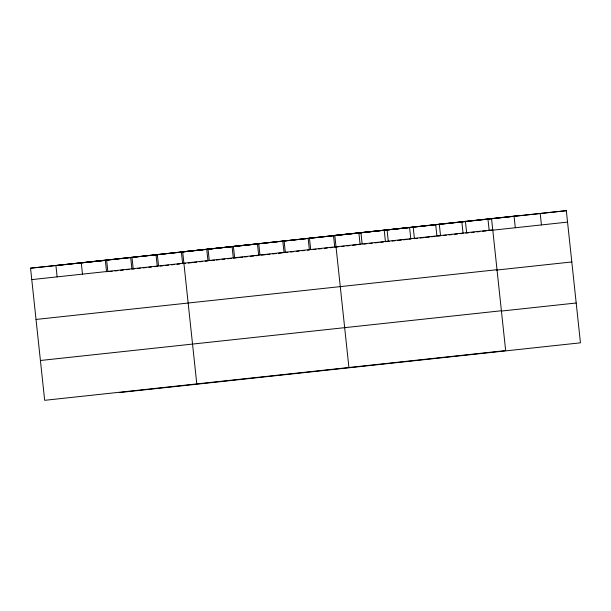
<?xml version="1.0" encoding="UTF-8"?>
<svg xmlns="http://www.w3.org/2000/svg" width="611" height="611" viewBox="0 0 611 611"><rect width="100%" height="100%" fill="white"/><g stroke="black" fill="none" stroke-linecap="round" stroke-linejoin="round"><path stroke-width="0.92" d="M491.534 218.44L505.656 350.592L44.672 400.32L30.55 268.176L566.328 210.68L580.45 342.824L119.466 392.56M55.234 265.609L516.219 215.882M80.66 262.974L566.328 210.68M31.772 279.609L492.756 229.873M109.384 271.544L112.203 271.238M115.013 270.933L117.831 270.627M120.65 270.329L123.468 270.024M126.286 269.718L129.104 269.413M134.733 268.809L131.923 269.115L130.701 257.674M137.551 268.504L140.37 268.198M143.188 267.893L146.006 267.595M148.824 267.29L151.643 266.984M154.453 266.679L157.271 266.373L156.049 254.94M160.09 266.075L162.908 265.77M165.726 265.464L168.544 265.159M171.363 264.853L174.173 264.555M176.991 264.25L179.81 263.944M185.446 263.333L182.628 263.639L181.406 252.206M188.264 263.036L192.014 262.631M193.893 262.425L196.711 262.119M199.53 261.814L202.348 261.516M205.166 261.21L207.984 260.905L206.762 249.471M210.795 260.599L214.553 260.194M216.431 259.996L219.25 259.69M222.068 259.385L224.886 259.079M227.704 258.781L231.454 258.369M237.091 257.766L233.333 258.17L232.111 246.729M238.97 257.559L242.727 257.155M244.606 256.956L247.424 256.651M250.235 256.345L253.993 255.94M255.872 255.742L258.69 255.436L257.468 243.995L182.674 251.763L196.795 383.914M261.508 255.131L265.266 254.726M267.144 254.52L269.955 254.222M272.773 253.916L276.531 253.512M278.41 253.305L282.167 252.901M284.986 252.595L287.804 252.297M290.615 251.992L293.433 251.686M296.251 251.381L299.069 251.075M301.887 250.777L304.706 250.472M307.516 250.166L309.395 249.968L308.173 238.527M313.153 249.555L315.971 249.257M318.789 248.952L321.607 248.646M324.426 248.341L327.236 248.043M330.055 247.738L332.873 247.432M335.691 247.127L338.509 246.821M341.328 246.523L344.146 246.218M346.956 245.912L349.775 245.607M352.593 245.301L356.35 244.896M358.229 244.698L360.108 244.492L358.886 233.058M363.866 244.087L366.676 243.781M369.495 243.484L372.313 243.178M375.131 242.873L378.889 242.468M380.768 242.262L383.586 241.964M386.396 241.658L389.215 241.353M392.033 241.047L394.851 240.742M397.669 240.444L401.427 240.039M403.306 239.833L407.056 239.428M408.935 239.222L410.813 239.023L409.591 227.582L334.797 235.35L348.919 367.501M414.548 238.618L417.344 238.321M420.147 238.015L423.874 237.61M425.745 237.412L429.472 237.007M431.343 236.808L435.07 236.404M437.873 236.106L440.668 235.8M443.471 235.502L446.267 235.197M449.062 234.899L451.865 234.593M454.66 234.296L457.463 233.99M460.259 233.692L463.062 233.387L461.84 221.946M465.857 233.081L468.66 232.783M471.455 232.478L474.258 232.18M477.054 231.875L479.856 231.577M482.652 231.271L486.387 230.874M567.55 222.114L489.182 230.568L487.96 219.128M36.026 319.446L497.01 269.711M496.239 270.1L571.804 261.951M40.418 360.49L501.402 310.755M501.555 311.045L576.196 302.995M30.55 268.176L105.344 260.408L106.566 271.849M540.208 213.499L541.43 224.932M514.08 216.317L515.302 227.75M465.414 221.258L466.636 232.692M439.286 224.077L440.508 235.51M435.712 224.764L436.934 236.205M413.166 226.895L414.388 238.328M387.046 229.713L388.268 241.146M384.235 230.324L385.457 241.757M360.925 232.531L362.147 243.965M333.53 235.793L334.752 247.226M309.449 238.084L310.671 249.525M284.092 240.818L285.314 252.259M282.824 241.261L284.046 252.702M258.736 243.552L259.958 254.993M233.387 246.294L234.609 257.727M208.03 249.028L209.252 260.462M157.317 254.497L158.539 265.93M131.968 257.231L133.19 268.672M106.612 259.965L107.834 271.406M81.255 262.699L82.477 274.14M55.907 265.441L57.129 276.875"/></g></svg>
